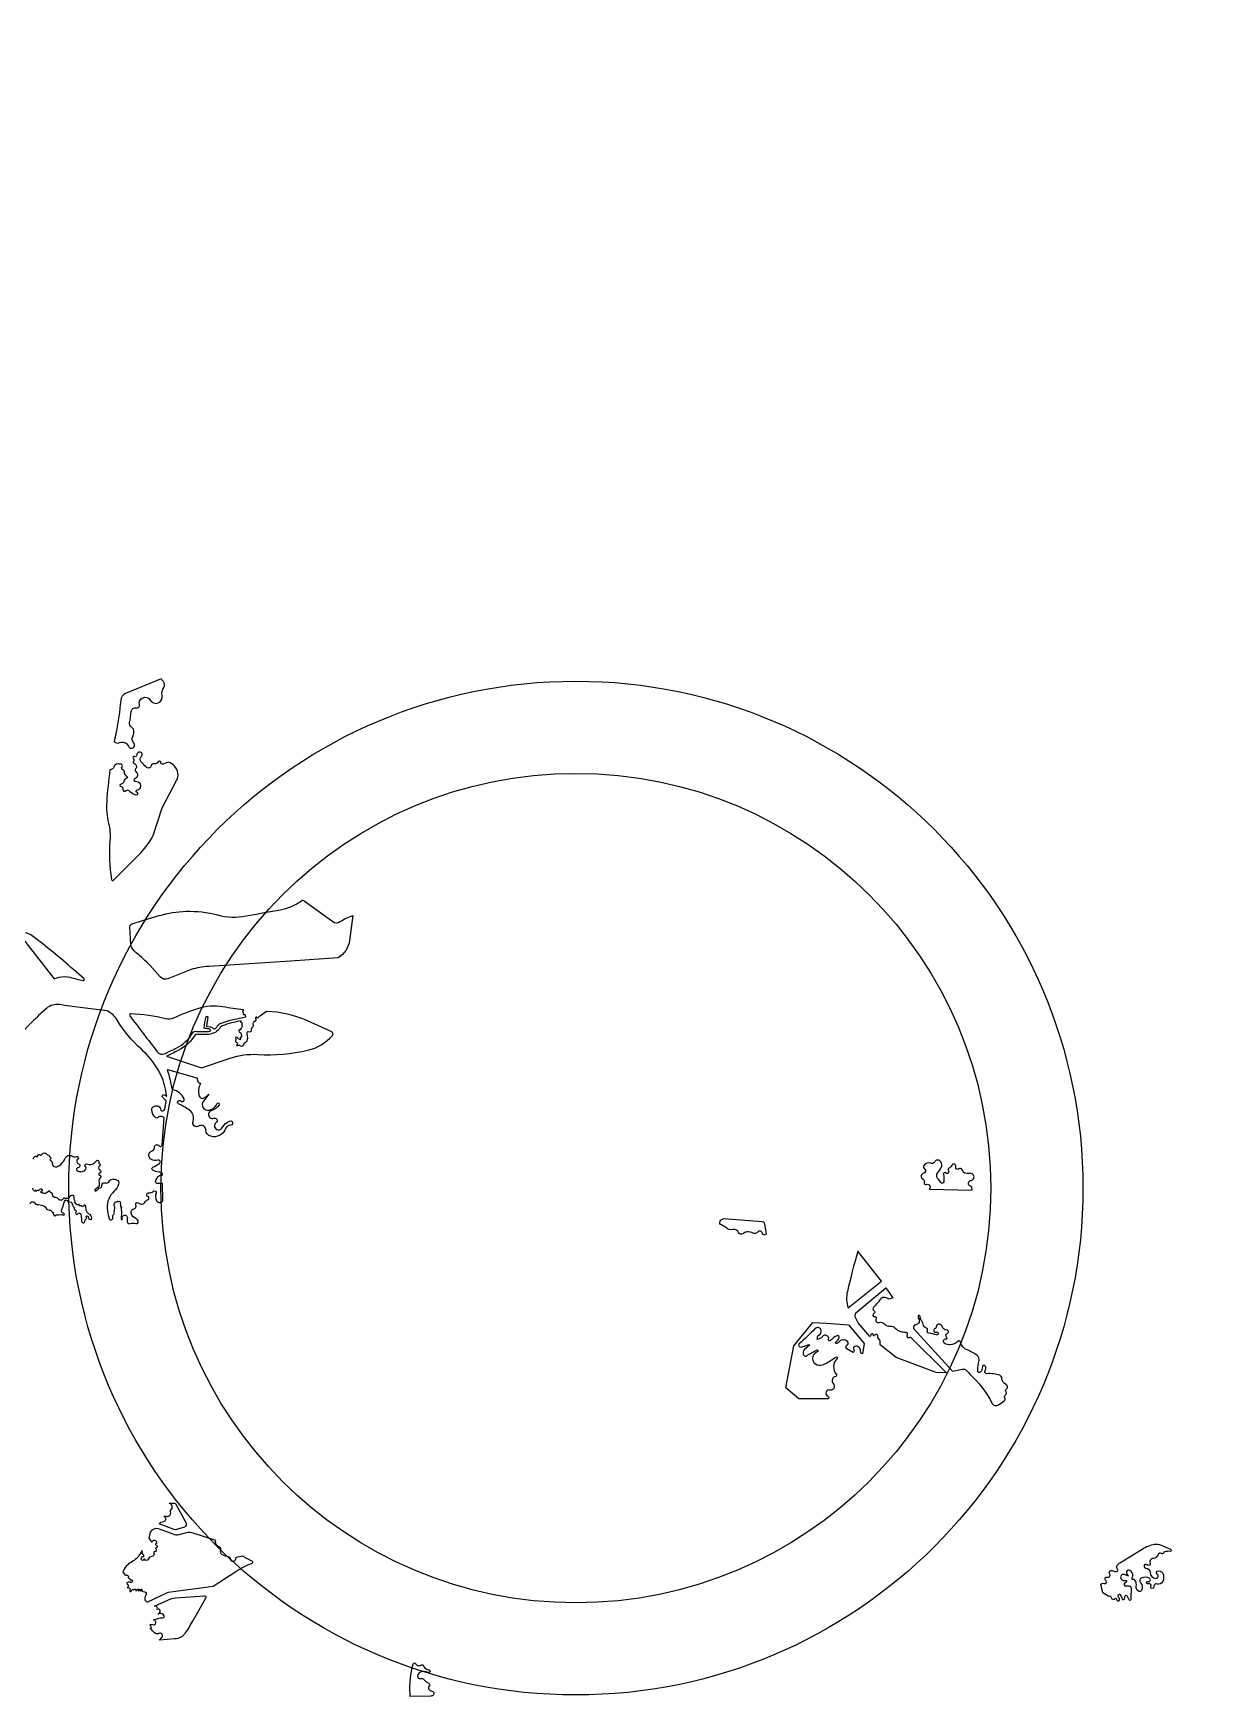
# Model space of a CAD drawing. Header units: millimetres. Extents: x 55520 to 96084, y -58491 to -49645.
# Drawn here: x 60628.69 to 60635.12, y -57570.38 to -57561.33 of the extents above; entities that cross this region are included whole.
import ezdxf

# ---------------------------------------------------------------- set-up
doc = ezdxf.new("R2010")
doc.units = ezdxf.units.MM
for name, color, linetype in [('05_Mobiliário', 1, 'Continuous'), ('Alvenaria Vista', 40, 'Continuous'), ('Árvores Existentes', 114, 'Continuous')]:
    doc.layers.add(name, color=color, linetype=linetype)

# ---------------------------------------------------------------- blocks, each defined once
blk = doc.blocks.new('tree top 2_cad-block.com')
at = {"color": 0}
for points in [[(-716.2, 1007.2, 0.301904), (-701.8, 1003.8, -0.425232), (-678.6, 992.7, 1.213707), (-663.7, 1001.1, -0.312198), (-665.4, 1018.1, 0.092013), (-661.3, 1030.3, 0.273887), (-667, 1043.8, -0.298791), (-671.5, 1056.3, 0.012677), (-665.2, 1086.4, -0.447239), (-651.2, 1094.9, 0.565592), (-641.8, 1103.5, -0.873127), (-612, 1113.7, 0.847148), (-579, 1124, -0.20656), (-572.9, 1145.8, 0.352967), (-572.9, 1161.5, -0.019869), (-579, 1169.6), (-677.2, 1135.7, 0.279315), (-691.8, 1118.1, -0.028694), (-709.9, 1031.4, 0.004432)], [(-732.8, 932.2, 0.015544), (-746.7, 845.6, 0.076538), (-745.3, 787.3, -0.080899), (-744.6, 739.9, 0.062476), (-746.8, 634.8, 0.593382), (-741.2, 632.5), (-669.3, 696.2, 0.071824), (-626.5, 746.8), (-597.8, 819.9), (-554, 891.6, 0.322421), (-557, 930.6, 0.101606), (-572.9, 943.1), (-578.8, 941.2), (-587.5, 938.3, -0.535869), (-593.8, 943.2, 0.83795), (-600.9, 945.1, -0.376585), (-611.3, 940.4, 0.410199), (-620.3, 935.7, -0.612259), (-634.4, 933.4, 0.03162), (-646.4, 947.8, -0.441284), (-645.3, 962.5, 0.869394), (-652.3, 974.5, 0.292118), (-657.6, 966.9, -0.593353), (-664, 963.8, 0.899842), (-667.8, 959.5, -0.386361), (-667.7, 949.3, 0.539334), (-666.8, 945.6, -0.564004), (-663.2, 929.8, 0.442009), (-663, 922.7, -0.582703), (-666.9, 903.3, 0.878768), (-665.6, 896.4, -0.677113), (-655.6, 875.2, -0.213558), (-664.2, 871.5, 0.862111), (-664.8, 868.1, -1.067643), (-668.3, 859.4, -0.100238), (-684.3, 871.5, 0.426628), (-692.6, 871.8, -0.749003), (-699.9, 876, 0.403945), (-704.4, 883.6, -0.845459), (-703.5, 892, 0.323602), (-695.9, 898.3, -0.258584), (-687.8, 906.8, 0.670968), (-687.5, 911, -0.341207), (-693.4, 923.5, 0.392219), (-696.7, 929.2, -0.553039), (-699.2, 938.3, 0.54933), (-701, 944.8, 0.068061), (-710.6, 946.4, 0.314282), (-720.8, 939.8, -0.320546)], [(-99.6, 496.4), (-112.6, 429.8, -0.232004), (-146.7, 384.8), (-275.7, 383), (-498.2, 383, 0.054013), (-546.7, 377.7), (-611.2, 356.2, -0.344611), (-631, 363.3), (-656.9, 394.9, 0.038916), (-693.3, 432.8, -0.170504), (-705.2, 454.3), (-704.9, 503.4, -0.328221), (-699.3, 510.9), (-623.8, 528.8, -0.067017), (-550.1, 536, -0.071506), (-466, 520.9, 0.112708), (-388.4, 513.3, -0.006448), (-299.8, 523.6, 0.115172), (-236.4, 545.4, -0.35944), (-228.5, 544.3), (-155.2, 483.6, 0.318698), (-135.5, 482.1, -0.081678)], [(-411.5, 259.8, -0.01622), (-466.5, 271, 0.12141), (-535.5, 270.4, 0.029544), (-602.1, 249.1, -0.168532), (-623.8, 248.4, 0.047014), (-716.7, 267.8, 0.632423), (-719.9, 262.6, 0.005441), (-685.9, 211.1, -0.003078), (-652.1, 160.5, 0.348247), (-632.7, 154.1, 0.014479), (-598.5, 167.8, 0.139293), (-553.4, 204.8, -0.319303), (-541.6, 209.1), (-509.5, 206.7, 0.318104), (-504.6, 209.6, 0.484618), (-506.8, 213.6, 0.007566), (-519.4, 215.7, -0.423476), (-520.7, 217.5, -0.024031), (-514.2, 245.6, -0.490449), (-509.7, 247.4, -0.346968), (-509, 245.5), (-514.6, 221.5, 0.506406), (-513.6, 220.3), (-503.3, 218.8, -0.240633), (-496.7, 214.2, 0.371407), (-493, 212.7, 0.184094), (-485.4, 219, -0.201818), (-474.3, 227.7, -0.042185), (-406.3, 240.1), (-407.2, 244.4, 0.412193), (-409.6, 246, -0.639167), (-412.2, 249.6, 0.337092), (-412.6, 252.6, -0.510351), (-411.9, 257.8, 0.498221)], [(-534.4, 110), (-455.2, 131.2, -0.095796), (-380.4, 136.4, 0.071821), (-244, 139.5, 0.158305), (-175.3, 175.2, 0.43954), (-175.8, 185.2), (-239.7, 218.8, 0.097247), (-349.6, 251.6), (-366.8, 240.1, 0.177707), (-373.4, 235.8, -0.623345), (-376.5, 236.4, 1.082228), (-380, 235.2, -0.455265), (-384.5, 225.4, 0.444811), (-388, 218.1, -0.340433), (-390, 210.9, 0.238932), (-394, 202.8, -0.627001), (-401.3, 199.2, 0.467916), (-405.4, 198.3, 0.195188), (-406.2, 190.1, -0.155544), (-406.3, 178.6, -0.185981), (-415, 168.1, 0.163221), (-419.3, 163.4, -0.581458), (-426.5, 162.6, 0.434722), (-432.4, 163.4, -1.172629), (-434.4, 166.7, 0.680585), (-434.4, 171.4, -0.444167), (-437.2, 178.8, 0.256665), (-437.3, 184.7, -0.921184), (-434.3, 186.8, 0.085502), (-426.8, 180.4, 0.880284), (-424, 183.9, -0.805293), (-422.1, 187, 0.869491), (-420.5, 189.9, -0.391649), (-420.9, 192.4, 0.415812), (-421.7, 195.7, -0.13076), (-425.9, 200.2, -0.184606), (-426.6, 206, -0.45002), (-424.7, 207, 0.154658), (-422.3, 206.9, 0.380088), (-420.6, 209.4, -0.338582), (-418.2, 213.7, 0.49711), (-417.6, 216.3, -0.364572), (-417.5, 220.6, 0.548332), (-418.7, 224.9, 0), (-420.1, 225.3, -0.451954), (-421.1, 227.4), (-419.8, 230.4, 0.033254), (-472.2, 219.9, 0.201818), (-478.4, 215.1, -0.125601), (-490.2, 204, -0.088071), (-510.1, 198.6), (-510.1, 198.6), (-543.3, 201.1, 0.37574), (-546.7, 200.2, -0.139293), (-595.3, 160.3, -0.013419), (-627.3, 147.4)]]:
    blk.add_lwpolyline(points, format="xyb", close=True, dxfattribs=at)
for points in [[(-918.2, 375.3), (-904.4, 378.6, -0.146275), (-875.1, 376.8, 0.026103), (-840, 366, 0.751732), (-837.7, 369.9), (-864.8, 397.1, 0.019999), (-971.1, 495.7, 0.213727), (-1002.8, 505, 0.626689), (-1004.3, 500.3), (-945.1, 414.2), (-918.2, 375.3)], [(-1020.9, -229.7, -0.815049), (-1008.9, -229, 0.354558), (-1003.4, -233, -0.136672), (-986.6, -236.8, -0.140702), (-977.5, -245.7, 0.23837), (-972.1, -249.3, -0.197626), (-963.6, -254, -0.121546), (-958.8, -264.5, 0.616278), (-954.8, -265.6, -0.371966), (-946.8, -264.7), (-939.2, -264.1, -0.177), (-934.4, -265.4, 0.357346), (-931.3, -265.2, 0.623391), (-932.7, -260.6, -0.499119), (-937.3, -251.9, 0.020169), (-927.7, -229.1, -0.737891), (-919.3, -229.6, 0.453937), (-915.2, -231.8, -0.521039), (-907.6, -236.8, 0.205004), (-903.4, -246, -0.32799), (-902.6, -250.1, 0.450651), (-900.9, -254, -0.53896), (-899.1, -260.7, 1.018216), (-894, -264.9, -0.646077), (-885.9, -267.1, -0.073135), (-885.6, -282.8, 0.383883), (-880.7, -289.9, 0.45985), (-876.8, -287.1, -0.239171), (-872.4, -279.9, 0.399482), (-871.4, -276.3, -1.378897), (-866.3, -275.3, 0.437333), (-860.5, -282.2, 0.425115), (-857.2, -279.1, 0.266053), (-864, -266.7, -0.181395), (-869.5, -259.8, -0.101326), (-871, -245.2, 0.874642), (-876.3, -244, -0.669389), (-882.7, -244.2), (-886.4, -244, -0.422948), (-888.7, -241.4, 0.526148), (-890.7, -239.8, -0.188664), (-896.1, -239.3, -0.602287), (-896.2, -237.5), (-897.7, -237.1, -0.674863), (-898, -235.3), (-899.3, -234.5, -0.432659), (-899.9, -231.7, 0.316185), (-899.9, -228.9, -0.239811), (-900.9, -221.8, 0.572396), (-907.4, -214.3, 0.202234), (-915.6, -219.7, -0.27867), (-920.2, -221.9, -0.319042), (-922.3, -220), (-923.1, -221.2, -0.513299), (-926.6, -221.2, 0.520647), (-931.2, -221.4, -0.578756), (-945, -220.6, 0.299404), (-950.6, -217.3, -0.459116), (-959.1, -208.5, 0.351017), (-962.6, -203.2, -0.280278), (-966.9, -198.2), (-973.3, -202.3, -0.281125), (-984.4, -202.7, 0.16665), (-987.5, -202.1, -0.501667), (-990.1, -199.5, -0.461078), (-985.7, -196.8), (-985.8, -194.8, 0.427013), (-988.7, -192.1, 0.162568), (-994.8, -194.6, -0.347189), (-999.4, -194.9, 0.441118), (-1001.3, -195.3), (-1002.4, -196.1, -0.64465), (-1003.9, -195.3, 0.82594), (-1005.3, -194.9, -0.54276), (-1008.7, -195.3, -0.188154), (-1011.3, -187.8, 0.234793)], [(-1005.2, -109.2, -0.130111), (-1000.5, -102, -0.45975), (-996.6, -102.5, 0.732096), (-992.7, -101.4, -0.660354), (-986, -98.8, 0.489491), (-981.7, -98.3, -0.549931), (-968.3, -98.1, 0.233902), (-963.9, -100.7, -0.37461), (-962, -102.5, 0.226263), (-959.3, -107.3, -0.437394), (-958.7, -111.9, 0.478219), (-957.6, -117.3, -0.276956), (-955, -121.5, 0.074455), (-954, -127.6, 0.395656), (-942.9, -133.8, 0.113023), (-931.7, -128.1, 0.091966), (-918, -111.4, -0.441839), (-900.4, -107.3, 0.214642), (-888, -109.5, -0.833099), (-884.8, -116.6, 0.584035), (-883.5, -130, -0.834079), (-886.1, -140.5, 0.761605), (-888.5, -147.7, 0.122628), (-878.7, -151.3, 0.215283), (-866.5, -147.3, 0.391888), (-865.7, -137.7, -0.65774), (-862.1, -131.1, 0.354187), (-834.4, -124.5), (-834.4, -124.5), (-834.4, -124.5, -0.887032), (-828.4, -127.9, 0.405343), (-826.2, -133.5, -0.674404), (-826.4, -138.3, 0.653942), (-827.2, -149.7, -0.715915), (-828.6, -158.7, 0.836109), (-828.6, -164.2, -0.678096), (-827.1, -171.6, 0.338521), (-831.4, -183.6, -0.38528), (-838.2, -198.5, 0.137977), (-843.7, -203, 0.92109), (-840.6, -205.6, -0.119277), (-828.7, -198.1, 0.325053), (-823.8, -191.4, -0.552585), (-815, -185.7, 0.373188), (-803.9, -182.6, -0.251878), (-793.7, -177.1, -0.110587), (-783.4, -179.4, -0.398055), (-778.6, -191.6, -0.12421), (-792.4, -210.3, 0.219474), (-813.7, -254.7, 0.069814), (-810.2, -283.1, 0.907376), (-800.2, -281.5, -0.19432), (-797.3, -272.5, 0.231292), (-795.1, -263.8), (-793.3, -256.8, 0.173814), (-794.1, -247.7, -0.346465), (-792.8, -242.4, 0.103099), (-790.8, -240, -0.406847), (-786.3, -238.6), (-785.3, -238, -0.417878), (-782, -239), (-780.6, -238.2, -0.635962), (-776.9, -241), (-777.4, -243.4, 0.233079), (-776.7, -246.4, -0.36923), (-776.7, -249.4, 0.250592), (-777.4, -252.7), (-775.6, -253.3, -0.611584), (-775.1, -256.3, 0.282954), (-776.4, -259.6, 0.021034), (-776, -261.7, -0.113318), (-775.7, -270.8, 0.052252), (-777.2, -286.6, 1.18331), (-774.3, -286.1, -1.449353), (-760.9, -286.3, 0.179485), (-761.2, -296.3, 0.401607), (-753.8, -300.1, -0.167857), (-738.7, -300.7, 0.656212), (-732.3, -294.3, 0.181595), (-740.5, -285.2, -0.342303), (-749, -267, -0.317732), (-742.5, -261.2, 0.249048), (-736.1, -256.8, 0.193998), (-735.5, -250.6, -0.786977), (-727.4, -245.9, 0.490011), (-710.1, -244.1, -0.205413), (-702.8, -239, 0.707458), (-701.5, -230, -0.847737), (-698.3, -219.9, 0.205518), (-686.1, -216.7, -0.765584), (-678.9, -222.1, 0.200884), (-678.6, -242.5, 0.638105), (-661.3, -242.9), (-659.6, -197), (-672.5, -196.5, -0.568318), (-677.5, -187.3, -0.025611), (-671.3, -178.1, -0.319237), (-661, -174.7, 0.728143), (-658.3, -170.9, 0.203314), (-668, -165.3, -0.112236), (-684, -159.4, -0.621879), (-683.1, -151.4, 0.057099), (-664.6, -142.3, 0.835433), (-668.5, -133, -0.187674), (-685.8, -130.2, -0.309617), (-692, -117.2, -0.303132), (-682.4, -106.8, 0.340835), (-675.3, -98.1, -0.738166), (-662.5, -94.4, 0.682595), (-654.6, -92.8), (-644.2, -19), (-651.3, -15.8, 0.310317), (-660.8, -17.4, -0.424505), (-668.1, -17.2, -0.17634), (-676.7, 4.1, -0.286018), (-672.1, 12.2, -0.179411), (-660.4, 13.9, -0.334449), (-653, 5.3, 0.608698), (-643.3, 1), (-640.8, 4.2), (-636, 26.6), (-645, 36.3, -0.796169), (-640.5, 42.9, -0.133672), (-635.5, 39.2, 0.957289), (-633.9, 40.3), (-635.5, 54.6, 0.087431), (-651.1, 108.6, 0.080764), (-695.3, 170.9, -0.074984), (-754.2, 251.9, 0.141743), (-780.3, 279.4), (-852.9, 293.3, -0.004842), (-909.1, 304.7, 0.222958), (-944.2, 296.5, 0.033385), (-1059.2, 192.6)], [(-627.3, 110.7), (-549, 82.9), (-547.2, 74.1, 0.346791), (-540.3, 68.3), (-545, 56.3, 0.204948), (-544.3, 30.9, 0.386827), (-535.3, 27.1, 0.108297), (-519.1, 37.1), (-535.1, 19.3, 0.715071), (-520.8, -6.2, 0.225989), (-498.2, 10.1, -1.063354), (-493.1, 6.9, -0.176207), (-515.8, -8.5, 1.02865), (-509.9, -29.1, -0.884872), (-504.3, -41.3, 1.23766), (-489.6, -56.8, -0.148128), (-467.6, -39.1, -1.25135), (-465.8, -50.3, 0.319746), (-479.9, -59.1, -0.401792), (-521.5, -77.3, -0.328346), (-533.2, -59.6, 0.585454), (-552.2, -47.7, -0.720937), (-566.8, -34.1, 0.351815), (-574.7, -3, 0.029506), (-603.1, 15.9, -1.207997), (-596.6, 23.4, 0.835817), (-587.3, 28.3, 0.274973), (-617.4, 54.9), (-619.6, 71, 0.028147), (-627.3, 110.7, -2.946315)], [(1413.7, -341.4), (1530.4, -351), (1530.2, -342.5), (1524.6, -338.8, -0.734262), (1528.8, -324.2, 0.333627), (1537.2, -317.6, 0.248211), (1535.1, -308.5, 0.27891), (1525.2, -305.2, -0.407942), (1506.5, -293.9, 0.573159), (1497.5, -291.3, -0.830127), (1489.8, -285.7, 0.994469), (1479.2, -280.6, -0.212947), (1470.5, -287.9, 0.491222), (1468.8, -292.3, -0.308631), (1468.3, -300.5, -0.489003), (1462.5, -300.5, 0.771362), (1455.4, -303.5, -0.09344), (1454.6, -323.7, -0.670202), (1446.8, -325, 0.011072), (1438.6, -312.5, -0.342731), (1439.5, -299.1, 0.047838), (1450.2, -284.3, 0.293272), (1449.5, -267.7, 0.542762), (1433.6, -268.3, -0.410365), (1421.8, -271.3, 0.411332), (1403.8, -275.9, 0.362362), (1405.4, -286.3, -0.641927), (1402.4, -296.5, 0.725184), (1399.4, -313.4, -0.403894), (1401.9, -321.1, 0.642281), (1407.1, -327.5, -0.830277), (1413.7, -341.4, 2.70295)], [(852.1, -386.2), (956.6, -400.7, -0.36627), (962.6, -407.4), (965.3, -435.2), (960.3, -436.7, -0.487012), (955.3, -433.2, 0.678002), (942.2, -428.9, -0.383513), (930.3, -430.6, 0.17088), (913.7, -426.3, 0.122086), (901.9, -430.3, -0.495728), (890.9, -426.3, 0.37845), (876.8, -417.7, -0.259637), (857.1, -410.9, 0.112432), (846, -403.1, -0.494107), (843.1, -392.3, -0.160505), (852.1, -386.2, -0.319489)], [(1210.6, -496.9, 0.014231), (1175.4, -604.8, 0.135111), (1174.7, -648.3), (1269.9, -581.7), (1210.6, -496.9)], [(1338, -737.7), (1430.3, -841), (1402.6, -838.5), (1296.7, -791.2), (1255.3, -754), (1255.7, -747.1, 0.205085), (1252, -737.1, -0.267582), (1250.6, -731.2, 0.959744), (1241.7, -728.1, -0.869547), (1238.5, -727.3, 0.941709), (1231.6, -726.2, -0.293953), (1228.3, -729.5), (1199, -690.9), (1193.2, -675.9, -0.273729), (1195.2, -664), (1280, -600.6), (1297.1, -628.9), (1287.3, -631.8), (1280.4, -628.2, 0.367764), (1262.3, -632.2, -0.063935), (1243.7, -651.1, 0.513268), (1244.1, -660, -0.605508), (1243.3, -668.4, 0.857756), (1245.3, -676.9, -0.635554), (1248.6, -682.5, 0.691072), (1256.2, -693.8, -0.29007), (1271.5, -699, 0.244103), (1285.2, -705.1, -0.257025), (1298.9, -711.5, 0.155781), (1312.6, -721.6, 0.072336), (1326.5, -724.1, -0.6132), (1329.7, -731.2, 0.996848), (1338, -737.7, 0.238591)], [(992.5, -855.2), (1021.2, -742.8), (1076.8, -682.5), (1113.6, -686.5), (1172.9, -694.6), (1211.8, -747.9), (1206.2, -776), (1201.6, -773.5), (1201.3, -765.9, 0.470454), (1186.3, -754.3, 0.563802), (1183.4, -762.9, -0.555261), (1181.1, -770.2), (1164.2, -759.1, -0.609785), (1165.2, -749.6, 0.527421), (1167.5, -739.7, 0.465619), (1143, -740.7, -0.297434), (1136.3, -743, -0.629265), (1135.6, -739.9, 0.113434), (1145.3, -728.2, 0.688074), (1140, -722.3, 0.10417), (1122, -734.1, -0.789973), (1116.6, -730.8, 0.324383), (1113.4, -720.7, 0.395234), (1099.4, -722.4, -0.208353), (1085.4, -729.4), (1088.1, -719.7), (1094.3, -715.1, 0.353349), (1097.4, -703, 0.509583), (1081.6, -699.8, -0.026084), (1036.8, -737, 0.766852), (1040.7, -746.9, 0.060096), (1059.9, -742.3, -0.231845), (1065.1, -742.8), (1049.8, -754.5, 0.372058), (1046.7, -769.3, 0.428666), (1055, -771.5, -0.044271), (1082.1, -757.8, -1.075869), (1083.8, -763.1, 0.419088), (1070.4, -785.2, 0.332562), (1087.7, -799.2, 0.115323), (1102.6, -796.3, 0.038252), (1133, -779.8, -0.923358), (1136.4, -784.2, 0.382251), (1131.7, -827.5, -0.57402), (1129.7, -832.1, 0.579223), (1121.5, -850.8, -0.308062), (1122.1, -864.6, -0.348826), (1111.9, -868.3, 0.934613), (1105, -884.8, -0.666693), (1104.5, -892), (1026.5, -886.5), (992.5, -855.2)], [(1348.3, -715.2), (1446.4, -837.9), (1472.8, -833.9, -0.271606), (1485.5, -838.9, 0.015518), (1502.9, -859.9, -0.078262), (1547.9, -930.6, 0.453694), (1565.5, -936.2, -0.004343), (1581.5, -926.7, 0.387248), (1584, -918.9, -0.412698), (1587.4, -909.5, 0.505004), (1588.5, -903.6, -0.472588), (1589.8, -895, 0.593565), (1589.3, -883, -0.301006), (1579, -865.4, 0.314148), (1573.7, -856.9, 0.111505), (1539.4, -850.5, -0.676042), (1535.2, -841, 0.461589), (1533.9, -827.4, 0.595664), (1528.2, -830.2, -0.18247), (1522.3, -844.5, -0.725359), (1514.8, -841, -0.03513), (1520.2, -813.2, 0.281204), (1516.3, -799.7, 0.079835), (1490.3, -782.7, -0.252554), (1473.3, -760.5, 0.588667), (1466, -757.9, -0.188763), (1444.2, -765.8, -0.108021), (1431, -762.5, -0.880198), (1435.6, -749.1, 0.76089), (1437.1, -746.2, -0.549946), (1439.3, -734.1, 0.851597), (1437.1, -724.5, -0.362531), (1427, -717.2, 0.277109), (1418, -708.2, 0.444998), (1410.8, -713.1, -0.255509), (1405.4, -720.3, 0.980122), (1409.4, -729.3, -1.395076), (1409.8, -736.5, 0.006286), (1389, -731.1, -0.506857), (1385.5, -722.8, 0.488723), (1383.2, -716.8, -0.278861), (1376.2, -709, 0.095203), (1370.7, -695, -0.173507), (1368.3, -684.5, 0.882483), (1362.9, -683.2, 0.238977), (1363.5, -689.1, -0.330198), (1362.6, -702.1, -0.207382), (1354.9, -705.9, 0.492074), (1348.3, -715.2, 1.040972)], [(-695.4, -1063.8), (-681.9, -1064.4, -0.267456), (-677.4, -1067.3), (-653.5, -1118.3, -0.404631), (-658, -1131.3), (-679.6, -1136.4, -0.183845), (-686.4, -1135.5), (-726.2, -1117.8), (-721, -1113.3), (-712.8, -1112.1, 0.649235), (-709.6, -1100.7, -0.954379), (-707.3, -1097.7, 0.461393), (-693.5, -1093.9, 0.228418), (-693.6, -1086.6, -0.428908), (-692.1, -1082.5, 0.611638), (-695.4, -1063.8, 1.456183)], [(-770.1, -1327.1), (-713.5, -1304), (-590.3, -1296), (-526.1, -1259.5, -0.054713), (-481.1, -1240, 0.514761), (-479.7, -1235.9), (-505.9, -1219.2), (-513.6, -1220.3), (-520.4, -1221.2, 0.341554), (-525.8, -1226.7, -0.956258), (-538.6, -1225.7, 0.377574), (-544.4, -1218.7, -0.125262), (-560.3, -1211.9, -0.345182), (-563.7, -1198.7, 0.439944), (-567.6, -1189.9, -0.437238), (-575.4, -1172.4), (-635.7, -1148.7, 0.146502), (-653.7, -1147.2), (-674.7, -1151.1, -0.196547), (-689.8, -1148), (-728.9, -1131.6, 0.375289), (-751.7, -1139.1), (-756.6, -1154.7), (-750.2, -1164.4, 0.555393), (-747, -1164.4, -0.791616), (-735.9, -1167.7, -0.297461), (-738, -1170.5, 0.675809), (-738.1, -1174.4, -0.392951), (-735.3, -1180.9, -0.370397), (-738.5, -1182.7, 0.716064), (-739.6, -1184.6, -0.628264), (-743, -1192.7, 0.513168), (-745.2, -1196.1, -0.533207), (-751.3, -1205, 0.299309), (-761.9, -1211.8, -0.679189), (-771.5, -1211.3, 0.74017), (-773.6, -1211.4, -0.944736), (-780.4, -1210, -0.131743), (-777.8, -1203.9, -0.344544), (-775.3, -1203.3, 0.499871), (-772.7, -1201.9, 0.241012), (-774, -1198.2, -0.316456), (-776.1, -1187), (-782.5, -1196.1, -0.133799), (-807.3, -1216.7, 0.187691), (-832.5, -1242.6), (-827.2, -1249.5, 0.291126), (-822.1, -1251.4, -0.706699), (-818.6, -1257, 0.555542), (-817.9, -1259, -0.347549), (-814.9, -1262.7, 0.48264), (-812.7, -1264.4, -1.394119), (-813.3, -1271.7, 0.162607), (-821.9, -1271, 0.718491), (-822.3, -1275.4, -0.433346), (-820.1, -1281.5, -0.149293), (-823.7, -1285.1), (-818.8, -1286.2, -0.535485), (-816.4, -1292.4, 0.300322), (-816.5, -1295, 0.637064), (-812.5, -1294.6, -0.243919), (-809.1, -1291.3, -0.503324), (-806.6, -1293.1), (-804.7, -1291.3, -0.508199), (-800.2, -1292, -0.303598), (-800.6, -1294.9, 0.357957), (-800.6, -1295.4, 0.559376), (-799.5, -1295.3, -0.2208), (-794.3, -1291, -0.560543), (-792.4, -1292.8, -0.139308), (-794.1, -1295.9), (-792.1, -1294.8, 0.167572), (-790.4, -1293, -1.022921), (-787.6, -1294.4, -0.182012), (-789.4, -1296), (-787.9, -1296), (-786.1, -1294.2, 0.252895), (-785.6, -1292.6, -0.895042), (-784.1, -1292.1, -0.221826), (-784.1, -1296.4, 0.425383), (-783.9, -1297.1, 0.060272), (-776.9, -1299.2, -0.493309), (-773, -1306.5, 0.004302), (-776.9, -1315.1, 0.503329), (-770.1, -1327.1, -1.565226)], [(-752.5, -1340), (-713.5, -1324.9, -0.092186), (-694.4, -1321.3), (-615.8, -1320, -0.370136), (-611.7, -1323.3, -0.259358), (-613.3, -1328), (-650, -1383.9, -0.014992), (-673.6, -1417.7, -0.239157), (-702.5, -1432), (-744.4, -1432.6), (-737.4, -1425.9, 0.848083), (-745.1, -1414.8, -0.24531), (-753.9, -1414.4, -0.181807), (-763.2, -1403.2, 0.528461), (-768.6, -1401.8), (-765.5, -1398.1, 0.498163), (-767.1, -1391, -0.723075), (-766.9, -1388.5, -0.182988), (-760, -1389.5, 0.342127), (-753.7, -1388.5, 0.578042), (-757.2, -1376.6), (-745.4, -1373.8, -0.082929), (-733, -1373, 0.710647), (-729.3, -1364.8, 0.293094), (-745.1, -1361.7), (-740.2, -1358.6, 1.044474), (-746.3, -1349.4, 0.045681), (-746.3, -1349.4, 0.712729), (-752.5, -1340, 2.663683)], [(1869.4, -1383.6), (1929.9, -1351, -0.097148), (1964.6, -1340.3, -0.140514), (1982.2, -1343.4, -0.016579), (2006.9, -1356.4, -0.830191), (2005, -1362, 0.089425), (1990.7, -1362.4, 0.234995), (1986.8, -1365.5, -0.478778), (1981.8, -1366.7, 0.496572), (1972, -1369.4, -0.317136), (1958.4, -1378.2, 0.515948), (1949.1, -1390.2, -0.79428), (1941, -1394.9, 1.437306), (1936.7, -1403.5, -0.392356), (1947.7, -1416.3, 0.381645), (1961.5, -1432.8, 0.758625), (1966.5, -1421.6, -0.744214), (1970.3, -1412.6, -0.333489), (1983, -1424.5, -0.158447), (1980.5, -1442.5, -0.396631), (1964.8, -1448.4, 0.555484), (1955.1, -1455.3, -1.27768), (1947.4, -1453.9, 0.657206), (1940.1, -1445.9, -1.42975), (1940.2, -1440.1, 0.96299), (1944.2, -1430.9, 0.174549), (1924.1, -1429, 0.559543), (1919.9, -1442.3, -0.348994), (1920.9, -1463, -0.418007), (1912.8, -1464.2, -0.299667), (1907.7, -1450.3, 0.193145), (1905.3, -1434.3, 0.342316), (1899.5, -1431.9, -0.713337), (1897.5, -1429.2, 0.275771), (1898.9, -1413.7, 0.191452), (1890.7, -1406.1, 0.581667), (1883.8, -1411.8, 0.114444), (1888.4, -1422.7), (1878.1, -1417.3, 0.615081), (1867.1, -1425.1, 0.437085), (1879.2, -1433.2, -1.066003), (1880.1, -1438.7, 1.159974), (1882.6, -1448.6, -0.57046), (1893.5, -1456.7, 0.001871), (1890.6, -1485.8, -0.788783), (1885.9, -1486.5, 0), (1882.2, -1477.1, 0.762191), (1874.3, -1477.9, -0.058706), (1872.3, -1484.6, -0.779396), (1868.5, -1484, 0.128645), (1864, -1471.7, 1.005616), (1857.2, -1476.5, -0.182153), (1859.5, -1485.3, -1.035845), (1853.1, -1484.4, 0.745755), (1847.5, -1481.6, -0.593832), (1839.5, -1479.6, 0.388609), (1829.7, -1473.1), (1816.2, -1463.4), (1812.4, -1439.4), (1816.1, -1437.6, -0.247079), (1821.7, -1437.7, 0.829924), (1826.8, -1431.5, -0.268799), (1825.3, -1422.7, -0.393608), (1828.6, -1421.1, 0.176772), (1836.7, -1420.5, 0.490694), (1838.4, -1413.7, -0.418859), (1839.5, -1405.1, -0.265366), (1845.4, -1404.3, 0.006994), (1854.5, -1407.7, 0.710176), (1859.8, -1401.4, -0.393253), (1862.6, -1387.7, -0.03645), (1869.4, -1383.6, -1.23272)], [(-19.6, -1629.6), (-75.3, -1627.6), (-75.4, -1620, -0.088597), (-61.7, -1539.2, -0.70993), (-55.4, -1539.2, 0.474003), (-41.9, -1544.3, -0.472383), (-34.1, -1547.2, 0.28341), (-20.9, -1558, -1.251566), (-23.6, -1565.3, 0.237675), (-43.8, -1563, 0.267676), (-52.4, -1573.4, 0.540002), (-44.9, -1580.4, -0.318436), (-35.3, -1584.2, 0.14078), (-23.2, -1594.7, -0.508809), (-21.9, -1601.2, 0.61424), (-16.3, -1616.4, -0.583075), (-12, -1626.5, -0.274093), (-19.6, -1629.6, -6.824921)]]:
    blk.add_lwpolyline(points, format="xyb", dxfattribs=at)

msp = doc.modelspace()

# ---------------------------------------------------------------- linework, layer by layer
at = {"layer": '05_Mobiliário'}
for radius in [2.75, 2.25]:
    msp.add_circle((60631.6319, -57567.5941), radius, dxfattribs=at)
at = {"layer": 'Alvenaria Vista'}
msp.add_open_spline([(60790.775, -57597.9246), (60728.1851, -57615.9515), (60665.5951, -57633.9785), (60603.0052, -57652.0054), (60592.8303, -57653.5649), (60582.6555, -57655.1244), (60572.4807, -57656.6839), (60559.9724, -57655.2164), (60547.4642, -57653.749), (60534.956, -57652.2815), (60526.6012, -57645.1288), (60518.2464, -57637.976), (60509.8916, -57630.8233), (60506.6024, -57573.9174), (60503.3131, -57517.0114), (60500.0239, -57460.1055), (60498.3051, -57440.8328), (60496.5864, -57421.5602), (60494.8676, -57402.2875)], degree=3, knots=[20.322416, 20.322416, 20.322416, 20.322416, 21.305376, 21.305376, 21.305376, 22.305376, 22.305376, 22.305376, 23.305376, 23.305376, 23.305376, 24.305376, 24.305376, 24.305376, 25.305376, 25.305376, 25.305376, 25.593369, 25.593369, 25.593369, 25.593369], dxfattribs=at)

# ---------------------------------------------------------------- block references
at = {"layer": 'Árvores Existentes', "xscale": 0.002, "yscale": 0.002, "zscale": 0.002, "rotation": 3.550099373266263}
msp.add_blockref('tree top 2_cad-block.com', (60630.6831, -57567.0943), dxfattribs=at)

doc.saveas('drawing.dxf')
